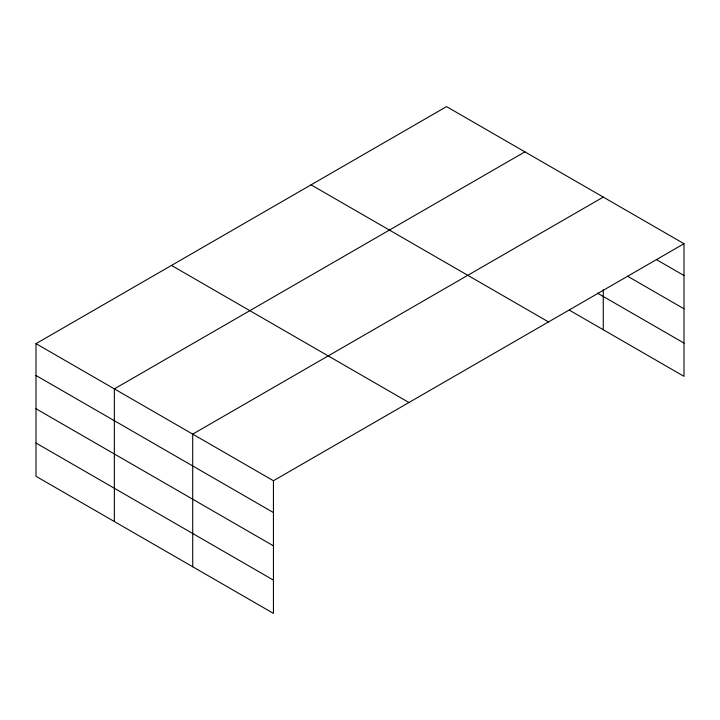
<?xml version="1.0" encoding="UTF-8"?>
<svg xmlns="http://www.w3.org/2000/svg" width="720" height="720" viewBox="0 0 720 720"><rect width="100%" height="100%" fill="white"/><g stroke="black" fill="none" stroke-linecap="round" stroke-linejoin="round"><path stroke-width="1.08" d="M684 243.702L446.553 106.614L36 343.647L36 476.298L273.447 613.386L273.447 480.735L684 243.702L684 376.353L569.412 310.194M524.907 151.857L114.354 388.881L114.354 521.532M603.27 197.091L192.717 434.124L192.717 566.775M656.766 259.803L684 275.526M627.588 276.228L684 308.799M597.465 293.121L684 343.08M311.067 184.833L548.514 321.921M171.486 265.428L408.933 402.516M36 343.647L273.447 480.735M36 375.471L273.447 512.559M36 408.744L273.447 545.832M36 443.025L273.447 580.113M603.27 289.836L603.27 329.742"/></g></svg>
